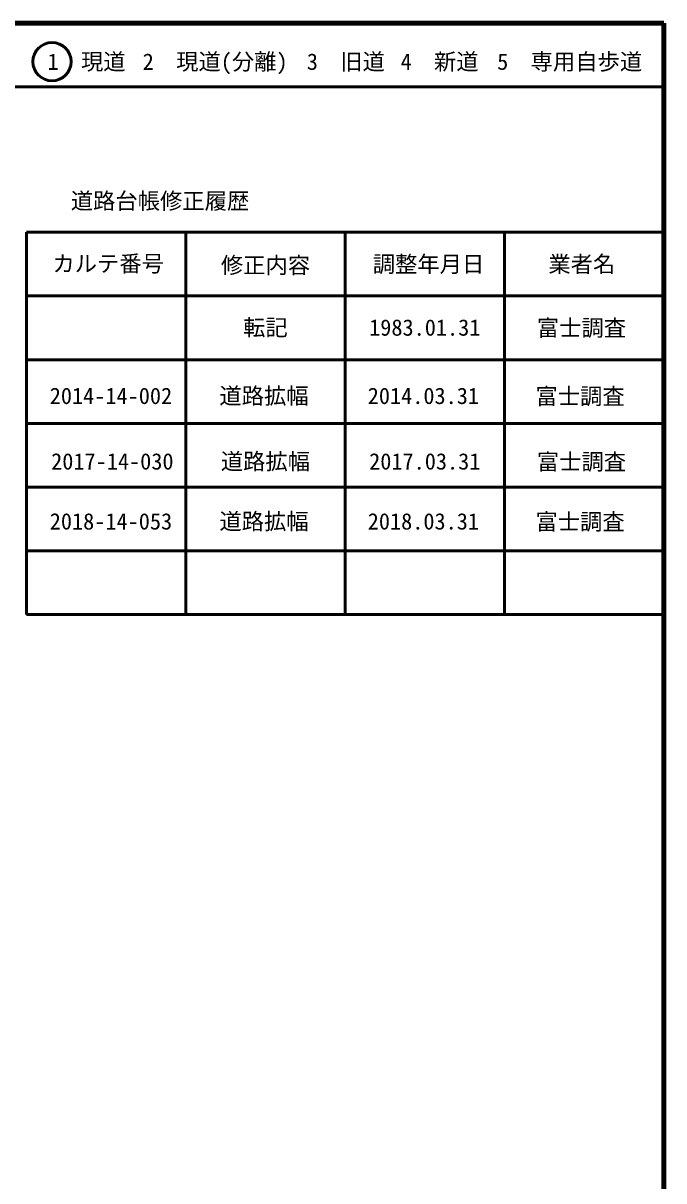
# Model space of a CAD drawing. Units: millimetres on the paper, enlarged 1000 times. Extents: x 40000 to 680000, y 20000 to 380000.
# Drawn here: x 579500 to 680000, y 198357 to 380000 of the extents above; entities that cross this region are included whole.
import ezdxf
from ezdxf.enums import TextEntityAlignment as Align

# ---------------------------------------------------------------- set-up
doc = ezdxf.new("R2010")
doc.units = ezdxf.units.MM
doc.header["$LTSCALE"] = 1000
for name, color, linetype, lineweight in [('M-TTL', 2, 'Continuous', 140), ('M-TTL-FRAM', 7, 'Continuous', 13), ('M-TTL-LINE', 7, 'Continuous', 50), ('M-TTL-TXT', 7, 'Continuous', 13)]:
    doc.layers.add(name, color=color, linetype=linetype, lineweight=lineweight)
doc.styles.add('ＭＳ ゴシック', font='')
doc.styles.get('ＭＳ ゴシック').set_extended_font_data('MS Gothic')

msp = doc.modelspace()

# ---------------------------------------------------------------- linework, layer by layer
at = {"layer": 'M-TTL'}
for p, q in [((680000, 380000), (40000, 380000)), ((680000, 20000), (680000, 380000))]:
    msp.add_line(p, q, dxfattribs=at)
at = {"layer": 'M-TTL-FRAM', "color": 2, "lineweight": 50}
for p, q in [((580000, 347197), (580000, 287197)), ((580000, 347197), (680000, 347197)), ((580000, 287197), (680000, 287197))]:
    msp.add_line(p, q, dxfattribs=at)
at = {"layer": 'M-TTL-LINE'}
for p, q in [((40000, 370000), (680000, 370000)), ((605000, 347197), (605000, 287197)), ((630000, 347197), (630000, 287197)), ((655000, 347197), (655000, 287197)), ((580000, 337197), (680000, 337197)), ((580000, 327197), (680000, 327197)), ((580000, 317197), (680000, 317197)), ((580000, 307197), (680000, 307197)), ((580000, 297197), (680000, 297197))]:
    msp.add_line(p, q, dxfattribs=at)
msp.add_circle((584031, 373958), 3000, dxfattribs=at)

# ---------------------------------------------------------------- texts
at = {"layer": 'M-TTL-TXT', "style": 'ＭＳ ゴシック'}
for s, p in [('1\u3000現道', (589448, 373958)), ('2\u3000現道(分離)', (609619, 373958)), ('3\u3000旧道', (630121, 373958)), ('4\u3000新道', (644824, 373958)), ('5\u3000専用自歩道', (665228, 373958)), ('道路台帳修正履歴', (600968, 352113)), ('カルテ番号', (592839, 342277)), ('修正内容', (617509, 342023)), ('調整年月日', (643089, 342197)), ('業者名', (667134, 342197)), ('転記', (617500, 332245)), ('1983.01.31', (642500, 332245)), ('富士調査', (667077, 332189)), ('2014-14-002', (593272, 321525)), ('道路拡幅', (617281, 321525)), ('2014.03.31', (642281, 321525)), ('富士調査', (666858, 321468)), ('2017-14-030', (593490, 311241)), ('道路拡幅', (617500, 311241)), ('2017.03.31', (642500, 311241)), ('富士調査', (667077, 311184)), ('道路拡幅', (617281, 301833)), ('富士調査', (666858, 301776)), ('2018-14-053', (593272, 301833)), ('2018.03.31', (642281, 301833))]:
    msp.add_text(s, height=2566, dxfattribs=at).set_placement(p, align=Align.MIDDLE_CENTER)

doc.saveas('drawing.dxf')
